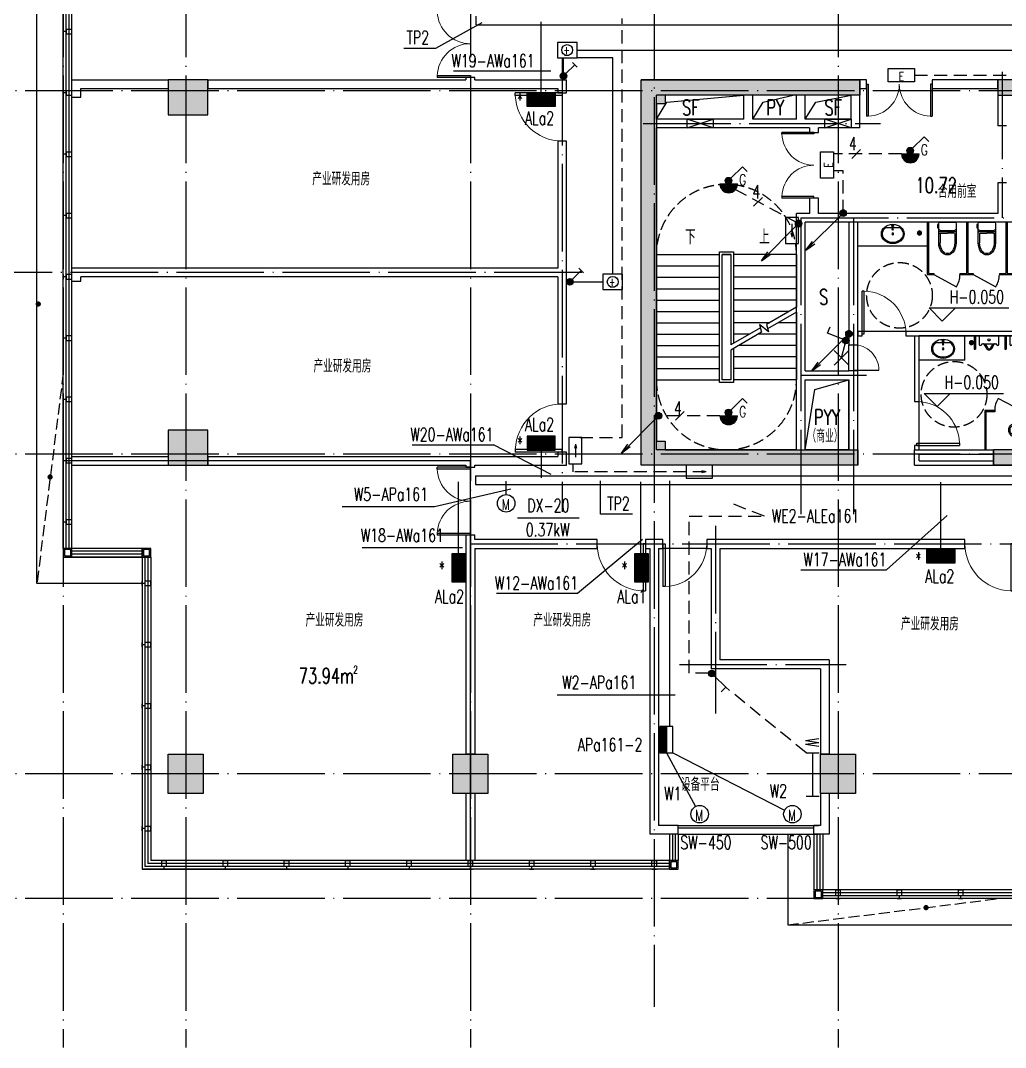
# Model space of a CAD drawing. Extents: x 1980812 to 2226895, y -554123 to 281606.
# Drawn here: x 1992891 to 2015392, y -117260 to -93809 of the extents above; entities that cross this region are included whole.
import ezdxf
from ezdxf.enums import TextEntityAlignment as Align

# ---------------------------------------------------------------- set-up
doc = ezdxf.new("R2010")
doc.units = 0
doc.header["$LTSCALE"] = 1000
doc.header["$MEASUREMENT"] = 0
for name, pattern in [('CONTINOUS', [0]), ('DASH', [0.35, 0.25, -0.1]), ('DOTE', [2.42, 2, -0.2, 0.02, -0.2]), ('DQXX', [4.5, 3, -1.5])]:
    doc.linetypes.add(name, pattern=pattern)
for name, color, linetype in [('$TD_AUDIT_GENERATED_(158)', 8, 'Continuous'), ('$TD_AUDIT_GENERATED_(1F3)', 7, 'Continuous'), ('$TD_AUDIT_GENERATED_(210)', 8, 'Continuous'), ('$TD_AUDIT_GENERATED_(24E)', 8, 'Continuous'), ('$TD_AUDIT_GENERATED_(2762)', 8, 'Continuous'), ('$TD_AUDIT_GENERATED_(276D)', 8, 'Continuous'), ('$TD_AUDIT_GENERATED_(356C)', 8, 'Continuous'), ('$TD_AUDIT_GENERATED_(517)', 8, 'CONTINOUS'), ('$TD_AUDIT_GENERATED_(54A)', 8, 'Continuous'), ('$TD_AUDIT_GENERATED_(FFA)', 8, 'Continuous'), ('1', 1, 'Continuous'), ('A-FLOR-PFIX', 8, 'Continuous'), ('A-FLOR-TPTN', 8, 'Continuous'), ('COLU', 8, 'Continuous'), ('COLU_HATCH', 8, 'Continuous'), ('CURTWALL', 8, 'Continuous'), ('DIM_ELEV', 8, 'Continuous'), ('DIM_SYMB', 8, 'Continuous'), ('dote', 8, 'DOTE'), ('DQ1', 1, 'Continuous'), ('DQ2', 2, 'Continuous'), ('DQ7', 7, 'Continuous'), ('DQK1', 1, 'Continuous'), ('DQK7', 7, 'Continuous'), ('DQqj', 1, 'Continuous'), ('DQX', 2, 'DQXX'), ('LINE', 8, 'Continuous'), ('PUB_TEXT', 8, 'Continuous'), ('STAIR', 8, 'Continuous'), ('WALL', 7, 'Continuous'), ('WINDOW', 8, 'Continuous')]:
    doc.layers.add(name, color=color, linetype=linetype)
doc.styles.add('_TCH_DIM', font='SIMPLEX', dxfattribs={"bigfont": 'GBCBIG'})
doc.styles.add('D8', font='txtw.shx', dxfattribs={"width": 0.7, "bigfont": 'hztxtw.shx'})
doc.styles.add('HZF', font='ROMANS2', dxfattribs={"width": 0.7, "bigfont": 'HZDF2'})
doc.styles.add('HZTXTW', font='txtw.shx', dxfattribs={"width": 0.6, "bigfont": 'hztxtw.shx'})

# ---------------------------------------------------------------- blocks, each defined once
blk = doc.blocks.new('$TD_AUDIT_GENERATED_(9F)')
at = {"layer": 'dote'}
for p, q in [((-2800, 30469), (-2800, -6248)), ((0, 30469), (0, -6248)), ((6500, 30469), (6500, -6248)), ((14900, 30469), (14900, -6248)), ((10700, 29972), (10700, -5320)), ((56413, 15600), (-8454, 15600)), ((9046, 11450), (-6998, 11450)), ((56413, 7300), (-8454, 7300)), ((56413, 0), (-8454, 0)), ((56413, -2850), (-8454, -2850))]:
    blk.add_line(p, q, dxfattribs=at)
blk = doc.blocks.new('$DorLib2D$00000002')
for p, q in [((-0.5, 0), (-0.5, 0.4875)), ((-0.475, 0.4875), (-0.5, 0.4875)), ((-0.475, 0), (-0.475, 0.4875)), ((0.475, 0), (0.475, 0.4875)), ((0.475, 0.4875), (0.5, 0.4875)), ((0.5, 0), (0.5, 0.4875)), ((-0.5, 0), (-0.475, 0)), ((0.5, 0), (0.475, 0))]:
    blk.add_line(p, q)
at = {"lineweight": 13}
for centre, start, end in [((-0.4875, 0), 0, 88.53072), ((0.4875, 0), 91.46928, 180)]:
    blk.add_arc(centre, 0.4875, start, end, dxfattribs=at)
blk = doc.blocks.new('$DorLib2D$00000001')
for p, q in [((0.45, 0.975), (0.5, 0.975)), ((0.45, 0), (0.45, 0.975)), ((0.5, 0), (0.5, 0.975)), ((0.5, 0), (0.45, 0))]:
    blk.add_line(p, q)
at = {"lineweight": 13}
blk.add_arc((0.475, 0), 0.975, 91.4693, 180, dxfattribs=at)
blk = doc.blocks.new('A$C4923384A')
at = {"layer": '$TD_AUDIT_GENERATED_(158)', "color": 2}
for p, q in [((-3400, -18950), (-3400, 3300)), ((-1000, -18950), (-3400, -18950)), ((13750, -24680), (13750, -26750)), ((13750, -25480), (13750, -26750)), ((13750, -26750), (49500, -26750))]:
    blk.add_line(p, q, dxfattribs=at)
at = {"layer": '$TD_AUDIT_GENERATED_(158)', "color": 2, "linetype": 'DASH'}
for p, q in [((-2800, -14150), (-3401, -18950)), ((13750, -26750), (18550, -26150))]:
    blk.add_line(p, q, dxfattribs=at)
at = {"layer": '$TD_AUDIT_GENERATED_(210)'}
for p, q in [((11250, -24480), (14450, -24480)), ((11250, -24530), (14350, -24530)), ((11250, -24680), (14450, -24680))]:
    blk.add_line(p, q, dxfattribs=at)
at = {"layer": 'CURTWALL'}
for p, q in [((-2800, -16150), (-2800, 2500)), ((-2733, -16150), (-2733, 2500)), ((-2667, -16150), (-2667, 2500)), ((-2600, -16150), (-2600, 2500)), ((-2800, -18150), (-2800, -16150)), ((-2733, -18150), (-2733, -16150)), ((-2667, -18150), (-2667, -16150)), ((-2600, -18150), (-2600, -16150)), ((-2800, -18150), (-2600, -18150)), ((-1000, -18150), (-2600, -18150)), ((-2600, -18350), (-2600, -18150)), ((-1000, -18217), (-2600, -18217)), ((-1000, -18283), (-2600, -18283)), ((-1000, -18350), (-1000, -18150)), ((-1000, -18350), (-2600, -18350)), ((-1000, -18350), (-1000, -25480)), ((-800, -18350), (-1000, -18350)), ((-933, -18350), (-933, -25413)), ((-867, -18350), (-867, -25347)), ((-800, -18350), (-800, -25280)), ((11050, -24680), (11050, -25280)), ((11250, -24680), (11050, -24680)), ((11117, -24680), (11117, -25280)), ((11183, -24680), (11183, -25280)), ((11250, -24680), (11250, -25280)), ((14350, -24680), (14350, -25950)), ((14550, -24680), (14350, -24680)), ((14417, -24680), (14417, -25950)), ((14483, -24680), (14483, -25950)), ((14550, -24680), (14550, -25950)), ((6500, -25280), (-800, -25280)), ((11050, -25280), (6500, -25280)), ((11050, -25480), (11050, -25280)), ((11250, -25280), (11050, -25280)), ((6500, -25480), (-1000, -25480)), ((6500, -25413), (-933, -25413)), ((6500, -25347), (-867, -25347)), ((11050, -25347), (6500, -25347)), ((11050, -25413), (6500, -25413)), ((11050, -25480), (6500, -25480)), ((14550, -25950), (14350, -25950)), ((19100, -25950), (14550, -25950)), ((14550, -26150), (14550, -25950)), ((19100, -26017), (14550, -26017)), ((19100, -26083), (14550, -26083)), ((19100, -26150), (14550, -26150))]:
    blk.add_line(p, q, dxfattribs=at)
for points in [[(-2600, -18150), (-2800, -18150), (-2800, -18350), (-2600, -18350)], [(-2630, -18180), (-2770, -18180), (-2770, -18320), (-2630, -18320)], [(-800, -18150), (-1000, -18150), (-1000, -18350), (-800, -18350)], [(-830, -18180), (-970, -18180), (-970, -18320), (-830, -18320)], [(11250, -25280), (11050, -25280), (11050, -25480), (11250, -25480)], [(11220, -25310), (11080, -25310), (11080, -25450), (11220, -25450)], [(14550, -25950), (14350, -25950), (14350, -26150), (14550, -26150)], [(14520, -25980), (14380, -25980), (14380, -26120), (14520, -26120)]]:
    blk.add_lwpolyline(points, close=True, dxfattribs=at)
at = {"layer": 'DIM_SYMB', "const_width": 60}
for points in [[(-3392, -12550, 1), (-3348, -12591, 1)], [(-3123, -16500, 1), (-3078, -16540, 1)], [(16925, -26329, 1), (16896, -26381, 1)]]:
    blk.add_lwpolyline(points, format="xyb", close=True, dxfattribs=at)
at = {"layer": 'dote'}
for p, q in [((8600, -6953), (8600, -17317)), ((12100, -17637), (12100, -21920)), ((6500, -18050), (53154, -18050)), ((11277, -20800), (15084, -20800))]:
    blk.add_line(p, q, dxfattribs=at)
at = {"layer": 'WALL'}
for p, q in [((-2600, -7850), (-2600, -7450)), ((-2600, -7450), (-400, -7450)), ((-400, -7450), (-400, -7650)), ((500, -7450), (6400, -7450)), ((500, -7450), (500, -7650)), ((6600, -7400), (6400, -7400)), ((6400, -7400), (6400, -7450)), ((6600, -7450), (6600, -7400)), ((6600, -7450), (8700, -7450)), ((8700, -7750), (8700, -7450)), ((-2400, -7850), (-2400, -7650)), ((-2400, -7650), (-400, -7650)), ((500, -7650), (6500, -7650)), ((6500, -7650), (8500, -7650)), ((8500, -7650), (8500, -7750)), ((-2600, -7850), (-2400, -7850)), ((8500, -7750), (8700, -7750)), ((8700, -8850), (8500, -8850)), ((8500, -8850), (8500, -11750)), ((8700, -11850), (8700, -8850)), ((8500, -11750), (-2600, -11750)), ((-2600, -12050), (-2600, -11750)), ((8500, -11950), (-2400, -11950)), ((-2400, -12050), (-2400, -11950)), ((8500, -11950), (8500, -14850)), ((8700, -14850), (8700, -11850)), ((-2600, -12050), (-2400, -12050)), ((8500, -14850), (8700, -14850)), ((-2600, -16050), (-400, -16050)), ((-400, -16050), (-400, -16250)), ((500, -16050), (6500, -16050)), ((500, -16050), (500, -16250)), ((6500, -16050), (8500, -16050)), ((8700, -15950), (8500, -15950)), ((8500, -15950), (8500, -16050)), ((8700, -16250), (8700, -15950)), ((-2600, -16250), (-400, -16250)), ((500, -16250), (6400, -16250)), ((6400, -16250), (6400, -16300)), ((6400, -16300), (6600, -16300)), ((6600, -16300), (6600, -16250)), ((6600, -16250), (8700, -16250)), ((6600, -17850), (6400, -17850)), ((6400, -17850), (6400, -18050)), ((6400, -18050), (6400, -22850)), ((6600, -17950), (6600, -17850)), ((9400, -17950), (6600, -17950)), ((9400, -18150), (9400, -17950)), ((10700, -17950), (10500, -17950)), ((10500, -17950), (10500, -18150)), ((10900, -17950), (10700, -17950)), ((10900, -18150), (10900, -17950)), ((12100, -17950), (11900, -17950)), ((11900, -17950), (11900, -18150)), ((17800, -17950), (12100, -17950)), ((17800, -18150), (17800, -17950)), ((6600, -18150), (9400, -18150)), ((6600, -18150), (6600, -22850)), ((10500, -18150), (10600, -18150)), ((10600, -18150), (10600, -24580)), ((10800, -18150), (10800, -24480)), ((10800, -18150), (10900, -18150)), ((11900, -18150), (12000, -18150)), ((12000, -18150), (12000, -20900)), ((12200, -18150), (12200, -20700)), ((12200, -18150), (17800, -18150)), ((14700, -20700), (12200, -20700)), ((14700, -20700), (14700, -22850)), ((14500, -20900), (12000, -20900)), ((14500, -20900), (14500, -22850)), ((6600, -22850), (6400, -22850)), ((14700, -22850), (14500, -22850)), ((6400, -23750), (6400, -25280)), ((6600, -23750), (6400, -23750)), ((6600, -23750), (6600, -25280)), ((14500, -23750), (14500, -24480)), ((14700, -23750), (14500, -23750)), ((14700, -23750), (14700, -24680)), ((10600, -24580), (10600, -24680)), ((11250, -24480), (10800, -24480)), ((11250, -24680), (11250, -24480)), ((14500, -24480), (14350, -24480)), ((14350, -24680), (14350, -24480)), ((10800, -24680), (10600, -24680)), ((11250, -24680), (10800, -24680)), ((10800, -24680), (10800, -24680)), ((14700, -24680), (14350, -24680))]:
    blk.add_line(p, q, dxfattribs=at)
at = {"layer": 'WINDOW'}
blk.add_line((11900, -18150), (10900, -18150), dxfattribs=at)
for name, p, xscale, yscale, zscale, rotation in [('$DorLib2D$00000002', (6500, -6625), -1550, 1550, -1550, 89.99999999921363), ('$DorLib2D$00000001', (8600, -8300), 1100, 1100, 1100, 89.9999999999876), ('$DorLib2D$00000001', (8600, -15400), -1100, 1100, -1100, 89.9999999999876), ('$DorLib2D$00000002', (6500, -17075), -1550, -1550, -1550, 270.0000000039178), ('$DorLib2D$00000001', (9950, -18050), -1100, 1100, -1100, 180.0000000001008), ('$DorLib2D$00000001', (11400, -18050), 1000, 1000, 1000, 180), ('$DorLib2D$00000001', (18350, -18050), -1100, 1100, -1100, 180.0000000000196)]:
    blk.add_blockref(name, p, dxfattribs=dict(at, xscale=xscale, yscale=yscale, zscale=zscale, rotation=rotation))
at = {"layer": '$TD_AUDIT_GENERATED_(1F3)', "style": 'HZF', "width": 0.7}
for s, height, p in [('2', 175, (3877, -20921)), ('73.94m', 350, (3211, -21059))]:
    blk.add_text(s, height=height, dxfattribs=at).set_placement(p, align=Align.MIDDLE_CENTER)
blk = doc.blocks.new('A$C312424F2')
at = {"layer": '$TD_AUDIT_GENERATED_(1F3)', "style": 'D8', "width": 0.7}
for s, p in [('\\M+5B2FA\\M+5D2B5\\M+5D1D0\\M+5B7A2\\M+5D3C3\\M+5B7BF', (3551, -9712)), ('\\M+5B2FA\\M+5D2B5\\M+5D1D0\\M+5B7A2\\M+5D3C3\\M+5B7BF', (3578, -13987)), ('\\M+5B2FA\\M+5D2B5\\M+5D1D0\\M+5B7A2\\M+5D3C3\\M+5B7BF', (3397, -19787)), ('\\M+5B2FA\\M+5D2B5\\M+5D1D0\\M+5B7A2\\M+5D3C3\\M+5B7BF', (8600, -19787)), ('\\M+5B2FA\\M+5D2B5\\M+5D1D0\\M+5B7A2\\M+5D3C3\\M+5B7BF', (17000, -19874)), ('\\M+5C9E8\\M+5B1B8\\M+5C6BD\\M+5CCA8', (11753, -23541))]:
    blk.add_text(s, height=300, rotation=0.0006, dxfattribs=at).set_placement(p, align=Align.MIDDLE_CENTER)
blk = doc.blocks.new('$TD_AUDIT_GENERATED_(2768)')
at = {"layer": '$TD_AUDIT_GENERATED_(276D)'}
blk.add_line((115028288, 22648046), (115028222, 22648046), dxfattribs=at)
for points in [[(115028222, 22648096), (115028225, 22648096), (115028225, 22647996), (115028222, 22647996)], [(115028288, 22648096), (115028422, 22648096), (115028422, 22647996), (115028288, 22647996)]]:
    blk.add_lwpolyline(points, close=True, dxfattribs=at)
blk = doc.blocks.new('$TD_AUDIT_GENERATED_(27E6)')
at = {"layer": 'WINDOW', "xscale": -1, "rotation": 180}
for p in [(-115031022, 22641696), (-115031022, 22640296), (-115031022, 22638896), (-115031022, 22637496), (-115031022, 22636096), (-115031022, 22634696), (-115031022, 22633296), (-115031022, 22631896), (-115031022, 22630496), (-115029222, 22629096), (-115029222, 22627696), (-115029222, 22626296), (-115029222, 22624896), (-115029222, 22623496)]:
    blk.add_blockref('$TD_AUDIT_GENERATED_(2768)', p, dxfattribs=at)
at = {"layer": 'WINDOW', "rotation": 90}
for p in [(22647546, -115053702), (22648946, -115053702), (22650346, -115053702), (22651746, -115053702), (22653146, -115053702), (22654546, -115053702), (22655946, -115053702), (22657346, -115053702), (22658746, -115053702), (22662946, -115054372), (22664346, -115054372), (22665746, -115054372)]:
    blk.add_blockref('$TD_AUDIT_GENERATED_(2768)', p, dxfattribs=at)
blk = doc.blocks.new('A-WC4')
for p, q in [((-200, 475), (-200, 40)), ((200, 40), (200, 475)), ((-228, 57), (-228, 130)), ((-228, 130), (-210, 130)), ((-210, 57), (-228, 57)), ((-210, 130), (-210, 115)), ((-210, 115), (-200, 115)), ((-210, 72), (-210, 115)), ((-200, 72), (-210, 72)), ((-210, 72), (-210, 57)), ((180, 220), (-180, 220)), ((-160, 190), (160, 190)), ((-160, 0), (160, 0))]:
    blk.add_line(p, q)
at = {"color": 251}
for p, q in [((-170, 270), (-170, 476)), ((170, 270), (170, 475)), ((-150, 250), (0, 250)), ((150, 250), (0, 250))]:
    blk.add_line(p, q, dxfattribs=at)
for centre, radius, start, end in [((0, 590), 160, 90, 143.2005), ((0, 590), 160, 36.7995, 90), ((189, 460), 389, 144.5404, 177.815), ((-189, 460), 389, 2.185, 35.4596), ((-180, 240), 20, 180, 270), ((180, 240), 20, 270, 0), ((-160, 150), 40, 90, 180), ((-160, 40), 40, 180, 270), ((160, 150), 40, 0, 90), ((160, 40), 40, 270, 0)]:
    blk.add_arc(centre, radius, start, end)
for centre, radius, start, end in [((0, 590), 130, 90, 143.0508), ((0, 590), 130, 36.9492, 90), ((189, 460), 359, 144.5982, 177.815), ((-189, 460), 359, 2.185, 35.4018), ((-150, 270), 20, 180, 270), ((150, 270), 20, 270, 0)]:
    blk.add_arc(centre, radius, start, end, dxfattribs=at)
blk = doc.blocks.new('A-UR2')
for p, q in [((-61, 284), (-116, 188)), ((116, 188), (61, 284)), ((-225, 190), (-225, 30)), ((-195, 0), (195, 0)), ((-168, 190), (-171, 199)), ((154, 180), (-154, 180)), ((171, 199), (168, 190)), ((225, 30), (225, 190))]:
    blk.add_line(p, q)
at = {"color": 252}
for p, q in [((-39, 272), (-91, 180)), ((91, 180), (39, 272))]:
    blk.add_line(p, q, dxfattribs=at)
blk.add_circle((0, 90), 25, dxfattribs=at)
for centre, radius, start, end in [((0, 250), 70, 29.4871, 150.5129), ((-198, 190), 27.5, 18.9246, 180), ((-195, 30), 30, 180, 270), ((-154, 195), 15, 198.9246, 270), ((-129, 195), 15, 270, 330.5129), ((129, 195), 15, 209.4871, 270), ((154, 195), 15, 270, 341.0754), ((198, 190), 27.5, 0, 161.0754), ((195, 30), 30, 270, 0)]:
    blk.add_arc(centre, radius, start, end)
blk.add_arc((0, 250), 45, 29.4871, 150.5129, dxfattribs=at)
blk = doc.blocks.new('A-SINK-4')
for p, q in [((-158, 126), (-13, 126)), ((-13, 78), (-13, 170)), ((13, 78), (-13, 78)), ((13, 170), (13, 78)), ((13, 126), (158, 126))]:
    blk.add_line(p, q)
blk.add_circle((0, 270), 20)
for centre, radius, start, end in [((0, 88), 19.5, 133.6408, 46.2627), ((0, 170), 13.5, 0, 180)]:
    blk.add_arc(centre, radius, start, end)
at = {"extrusion": (0, 0, -1)}
blk.add_ellipse((0, 270), major_axis=(260, 0), ratio=0.846154, dxfattribs=at)
blk.add_ellipse((0, 270), major_axis=(-235, 0), ratio=0.829787, start_param=2.310338, end_param=7.11444)
blk = doc.blocks.new('$TwtSys$00000141')
for p, q in [((-94, 8), (-10, 92)), ((-94, 8), (-10, 92)), ((-87, -35), (35, 87)), ((-87, -35), (35, 87)), ((-66, -66), (66, 66)), ((-66, -66), (66, 66)), ((-32, -87), (88, 33)), ((-32, -87), (88, 33)), ((11, -92), (92, -11)), ((11, -92), (92, -11))]:
    blk.add_line(p, q)
blk.add_circle((0, 0), 94)
blk.add_circle((0, 0), 94)
blk = doc.blocks.new('tbharthaergar')
at = {"layer": '$TD_AUDIT_GENERATED_(517)'}
blk.add_lwpolyline([(4750, -6300), (4974, -5742), (6050, -5600)], dxfattribs=at)
blk.add_lwpolyline([(4750, -5600), (6050, -5600), (6050, -6300), (4750, -6300)], close=True, dxfattribs=at)
at = {"layer": 'A-FLOR-PFIX'}
for p, q in [((2035, -3550), (458, -3550)), ((2900, -6150), (2900, -5600)), ((2900, -6150), (1850, -6150))]:
    blk.add_line(p, q, dxfattribs=at)
at = {"layer": 'A-FLOR-TPTN'}
for p, q in [((2965, -3000), (2965, -4170)), ((3835, -3000), (3835, -4170)), ((3865, -3000), (3865, -4170)), ((4735, -3000), (4735, -4541)), ((4765, -3000), (4765, -4541)), ((4735, -3604), (4735, -4541)), ((4765, -3604), (4765, -4541)), ((2185, -4170), (2185, -4200)), ((2185, -4200), (2705, -4475)), ((2785, -4170), (2785, -4200)), ((2785, -4170), (2935, -4170)), ((2965, -4170), (3085, -4170)), ((3085, -4170), (3085, -4200)), ((3085, -4200), (3605, -4475)), ((3685, -4170), (3835, -4170)), ((3685, -4170), (3685, -4200)), ((3685, -4200), (3985, -4200)), ((3865, -4170), (3985, -4170)), ((3985, -4170), (3985, -4200)), ((3985, -4200), (4505, -4475)), ((4585, -4170), (4735, -4170)), ((4585, -4170), (4585, -4200)), ((4585, -4200), (4735, -4200)), ((4750, -5346), (4352, -4661)), ((4765, -4541), (4735, -4541)), ((4735, -5346), (4735, -5500)), ((4765, -5346), (4735, -5346)), ((4765, -5346), (4765, -5500)), ((3110, -5600), (3110, -5900)), ((3140, -5600), (3140, -5900)), ((3810, -5600), (3810, -5900)), ((3840, -5600), (3840, -5900)), ((3110, -5900), (3140, -5900)), ((3810, -5900), (3840, -5900)), ((4750, -6400), (4322, -7192)), ((4180, -7300), (3660, -7025)), ((3350, -7300), (3350, -8200)), ((3580, -7300), (3350, -7300)), ((3380, -7330), (3380, -8200)), ((3580, -7330), (3380, -7330)), ((3580, -7300), (3580, -7330)), ((4650, -7300), (4180, -7300)), ((4180, -7300), (4180, -7330)), ((4650, -7330), (4180, -7330)), ((3380, -8200), (3350, -8200))]:
    blk.add_line(p, q, dxfattribs=at)
for points in [[(2035, -3000), (2035, -4200), (2185, -4200)], [(2065, -3000), (2065, -4170), (2185, -4170)], [(2935, -3000), (2935, -4170)], [(2785, -4200), (2965, -4200)], [(2935, -4200), (3085, -4200)]]:
    blk.add_lwpolyline(points, dxfattribs=at)
for centre, radius, start, end in [((2273, -4200), 512, 327.4617, 359.9502), ((3173, -4200), 512, 327.4617, 359.9502), ((4073, -4200), 512, 327.4617, 359.9502), ((4836, -5532), 997, 95.7943, 119.0455), ((4092, -7300), 512, 147.4617, 179.9502), ((4723, -6508), 792, 239.6591, 271.9796)]:
    blk.add_arc(centre, radius, start, end, dxfattribs=at)
at = {"layer": 'LINE', "linetype": 'DASH'}
for centre in [(1404, -4673), (2650, -6933)]:
    blk.add_circle(centre, 750, dxfattribs=at)
at = {"layer": 'WALL'}
for p, q in [((550, -5500), (450, -5500)), ((450, -5500), (450, -5600)), ((450, -5600), (550, -5600)), ((550, -5600), (550, -5500)), ((1850, -5500), (1550, -5500)), ((1550, -5500), (1550, -5600)), ((1550, -5600), (1750, -5600)), ((1750, -5600), (1750, -7100)), ((4750, -5500), (1850, -5500)), ((1850, -7100), (1850, -5600)), ((4650, -5600), (1850, -5600)), ((4650, -5600), (4650, -6400)), ((6150, -5500), (4750, -5500)), ((6150, -5600), (4750, -5600)), ((4750, -5600), (4750, -6300)), ((6150, -5600), (6150, -5500)), ((4750, -6300), (6150, -6300)), ((6150, -6300), (6150, -6400)), ((4650, -6400), (6150, -6400)), ((1750, -7100), (1850, -7100)), ((4650, -8200), (4650, -7300)), ((4650, -7300), (4750, -7300)), ((4750, -8200), (4750, -7300)), ((1850, -8100), (1750, -8100)), ((1750, -8100), (1750, -8200)), ((1750, -8200), (1850, -8200)), ((1850, -8200), (1850, -8100)), ((4650, -8200), (4750, -8200))]:
    blk.add_line(p, q, dxfattribs=at)
at = {"layer": 'WINDOW'}
for p, q in [((1550, -5500), (550, -5500)), ((1850, -8100), (1850, -7100))]:
    blk.add_line(p, q, dxfattribs=at)
at = {"layer": '$TD_AUDIT_GENERATED_(54A)', "xscale": 0.5, "yscale": -0.5, "zscale": 0.5, "rotation": 180.0000000027541}
for p in [(1861, -3250), (3049, -5755)]:
    blk.add_blockref('$TwtSys$00000141', p, dxfattribs=at)
at = {"layer": 'A-FLOR-PFIX', "xscale": -1, "rotation": 180}
for name, p in [('A-WC4', (2500, -3000)), ('A-WC4', (3400, -3000)), ('A-WC4', (4300, -3000)), ('A-WC4', (5450, -3000)), ('A-SINK-4', (1250, -3000)), ('A-SINK-4', (2400, -5623))]:
    blk.add_blockref(name, p, dxfattribs=at)
at = {"layer": 'A-FLOR-PFIX', "rotation": 180}
for p in [(3450, -5600), (4150, -5600)]:
    blk.add_blockref('A-UR2', p, dxfattribs=at)
at = {"layer": 'A-FLOR-PFIX', "extrusion": (0, 0, -1), "xscale": -1, "zscale": -1}
blk.add_blockref('A-WC4', (-5450, -8200), dxfattribs=at)
at = {"layer": 'A-FLOR-PFIX', "extrusion": (0, 0, -1), "zscale": -1, "rotation": 270}
blk.add_blockref('A-WC4', (-4650, -7750), dxfattribs=at)
at = {"layer": 'WINDOW', "yscale": -1000}
for p, xscale, zscale, rotation in [((1050, -5550), 1000, 1000, 180.0000000140501), ((1800, -7600), -1000, -1000, 90.00000001289553)]:
    blk.add_blockref('$DorLib2D$00000001', p, dxfattribs=dict(at, xscale=xscale, zscale=zscale, rotation=rotation))
blk = doc.blocks.new('$DorLib2D$00000003')
blk.add_line((0.47, 0), (0.47, 0.97))
at = {"lineweight": 13}
blk.add_arc((0.47, 0), 0.97, 90, 180, dxfattribs=at)
blk = doc.blocks.new('A$C1E3758D0')
at = {"layer": '$TD_AUDIT_GENERATED_(210)'}
for p, q in [((-9800, -750), (-9200, -550)), ((-9200, -750), (-9800, -550)), ((-6650, -750), (-6050, -550)), ((-6050, -750), (-6650, -550))]:
    blk.add_line(p, q, dxfattribs=at)
for points in [[(-10500, -550), (-10258, -162), (-8500, 0)], [(-8300, -550), (-8058, -162), (-7375, 0)], [(-7100, -550), (-6858, -162), (-6050, 0)], [(-7100, -8100), (-6877, -6726), (-6100, -6500)]]:
    blk.add_lwpolyline(points, dxfattribs=at)
for points in [[(-9800, -550), (-9200, -550), (-9200, -750), (-9800, -750)], [(-6650, -550), (-6050, -550), (-6050, -750), (-6650, -750)]]:
    blk.add_lwpolyline(points, close=True, dxfattribs=at)
at = {"layer": '$TD_AUDIT_GENERATED_(24E)'}
blk.add_lwpolyline([(-7100, -6500), (-6100, -6500), (-6100, -8100), (-7100, -8100)], close=True, dxfattribs=at)
at = {"layer": 'DIM_ELEV'}
for p, q in [((-3968, -5161), (-4268, -4861)), ((-4268, -4861), (-2450, -4861)), ((-3968, -5161), (-3668, -4861)), ((-4086, -7112), (-4386, -6812)), ((-4386, -6812), (-2568, -6812)), ((-4086, -7112), (-3786, -6812))]:
    blk.add_line(p, q, dxfattribs=at)
at = {"layer": 'DIM_SYMB'}
for points in [[(-9750, -3510, 0, 0, 0), (-9750, -7100, 0, 0, 0), (-8050, -7100, 0, 0, 0), (-8050, -5760, 80, 0, 0), (-8050, -5460, 0, 0, 0)], [(-8050, -3510, 0, 0, 0), (-8050, -4900, 80, 0, 0), (-8050, -5200, 0, 0, 0)]]:
    blk.add_lwpolyline(points, format="xyseb", dxfattribs=at)
at = {"layer": 'dote'}
for p, q in [((-2600, 535), (-2600, -2803)), ((-10800, -650), (-5378, -650)), ((-7200, -2800), (-7200, -9566)), ((-7200, -2800), (-200, -2800)), ((-6000, -2800), (-6000, -9566)), ((-5700, -6400), (-7200, -6400))]:
    blk.add_line(p, q, dxfattribs=at)
at = {"layer": 'STAIR'}
for p, q in [((-10500, -6500), (-10500, -3640)), ((-10500, -3640), (-9060, -3640)), ((-9060, -3580), (-8740, -3580)), ((-9060, -6560), (-9060, -3580)), ((-9000, -6500), (-9000, -3640)), ((-9000, -3640), (-8800, -3640)), ((-9000, -6500), (-9000, -3640)), ((-8800, -3640), (-9000, -3640)), ((-8800, -3640), (-8800, -5705)), ((-8800, -3640), (-8800, -5705)), ((-8740, -3580), (-8740, -5671)), ((-7300, -3640), (-8740, -3640)), ((-7300, -3640), (-7300, -4839)), ((-10500, -3900), (-9060, -3900)), ((-7300, -3900), (-8740, -3900)), ((-10500, -4160), (-9060, -4160)), ((-7300, -4160), (-8740, -4160)), ((-10500, -4420), (-9060, -4420)), ((-7300, -4420), (-8740, -4420)), ((-10500, -4680), (-9060, -4680)), ((-7300, -4680), (-8740, -4680)), ((-7300, -4839), (-7986, -5235)), ((-10500, -4940), (-9060, -4940)), ((-7475, -4940), (-8740, -4940)), ((-7300, -4955), (-7959, -5335)), ((-7300, -4955), (-7300, -6500)), ((-10500, -5200), (-9060, -5200)), ((-8124, -5315), (-8800, -5705)), ((-7925, -5200), (-8740, -5200)), ((-7939, -5407), (-8145, -5235)), ((-8145, -5235), (-8097, -5415)), ((-7986, -5235), (-7939, -5407)), ((-7300, -5200), (-7725, -5200)), ((-10500, -5460), (-9060, -5460)), ((-8097, -5415), (-8800, -5821)), ((-8375, -5460), (-8740, -5460)), ((-7300, -5460), (-8175, -5460)), ((-10500, -5720), (-9060, -5720)), ((-8800, -5821), (-8800, -6500)), ((-8800, -5821), (-8800, -6500)), ((-8740, -5786), (-8740, -6560)), ((-7300, -5720), (-8625, -5720)), ((-10500, -5980), (-9060, -5980)), ((-7300, -5980), (-8740, -5980)), ((-10500, -6240), (-9060, -6240)), ((-7300, -6240), (-8740, -6240)), ((-10500, -6500), (-9060, -6500)), ((-8740, -6560), (-9060, -6560)), ((-8800, -6500), (-9000, -6500)), ((-7300, -6500), (-8740, -6500))]:
    blk.add_line(p, q, dxfattribs=at)
at = {"layer": 'STAIR', "linetype": 'DASH'}
for centre, start, end in [((-8900, -3640), 0, 180), ((-8900, -6500), 180, 360)]:
    blk.add_arc(centre, 1600, start, end, dxfattribs=at)
at = {"layer": 'WALL'}
for p, q in [((-8400, 350), (-10850, 350)), ((-10850, -650), (-10850, 350)), ((-7200, 350), (-8400, 350)), ((-5850, 350), (-7200, 350)), ((-5850, -750), (-5850, 350)), ((-2700, 350), (-2700, -700)), ((-100, 350), (-2700, 350)), ((-8500, 0), (-10500, 0)), ((-10500, -550), (-10500, 0)), ((-8500, -550), (-8500, 0)), ((-7300, 0), (-8300, 0)), ((-8300, -550), (-8300, 0)), ((-7300, -550), (-7300, 0)), ((-7100, -550), (-7100, 0)), ((-6050, 0), (-7100, 0)), ((-6050, -550), (-6050, 0)), ((-10850, -8450), (-10850, -650)), ((-8500, -550), (-10500, -550)), ((-7300, -550), (-8300, -550)), ((-6900, -550), (-7100, -550)), ((-6050, -550), (-6900, -550)), ((-2500, -700), (-2700, -700)), ((-8400, -750), (-10500, -750)), ((-10500, -8100), (-10500, -750)), ((-7200, -750), (-8400, -750)), ((-7000, -750), (-7200, -750)), ((-7000, -750), (-7000, -850)), ((-7000, -850), (-6800, -850)), ((-5850, -750), (-6800, -750)), ((-6800, -850), (-6800, -750)), ((-2700, -2000), (-2700, -2700)), ((-2500, -2000), (-2700, -2000)), ((-6800, -2350), (-7000, -2350)), ((-7000, -2350), (-7000, -2700)), ((-6800, -2700), (-6800, -2350)), ((-7300, -6400), (-7300, -2700)), ((-7000, -2700), (-7300, -2700)), ((-2700, -2700), (-6800, -2700)), ((-7100, -6300), (-7100, -2900)), ((-6900, -2900), (-7100, -2900)), ((-2600, -2900), (-6900, -2900)), ((-6100, -2900), (-6100, -5700)), ((-5900, -2900), (-6100, -2900)), ((-5900, -5700), (-5900, -2900)), ((-200, -2900), (-2600, -2900)), ((-5800, -5400), (-5900, -5400)), ((-5900, -5400), (-5900, -5500)), ((-5900, -5500), (-5800, -5500)), ((-5800, -5500), (-5800, -5400)), ((-200, -5400), (-4800, -5400)), ((-4800, -5400), (-4800, -5500)), ((-4800, -5500), (-200, -5500)), ((-6100, -5700), (-5900, -5700)), ((-7100, -6300), (-6100, -6300)), ((-5900, -6300), (-6100, -6300)), ((-5900, -6400), (-5900, -6300)), ((-7300, -8100), (-7300, -6400)), ((-7100, -6500), (-6100, -6500)), ((-7100, -8100), (-7100, -6500)), ((-6100, -8100), (-6100, -6500)), ((-5900, -8100), (-5900, -6400)), ((-7300, -8100), (-10500, -8100)), ((-6100, -8100), (-7100, -8100)), ((-5900, -8100), (-5900, -8100)), ((-5900, -8450), (-5900, -8100)), ((-4600, -8100), (-2800, -8100)), ((-4600, -8450), (-4600, -8100)), ((-4500, -8200), (-2800, -8200)), ((-4500, -8350), (-4500, -8200)), ((-2800, -8100), (-2800, -8200)), ((-200, -8100), (-2800, -8100)), ((-2800, -8450), (-2800, -8100)), ((-4500, -8350), (-2800, -8350)), ((-7200, -8450), (-10850, -8450)), ((-6000, -8450), (-7200, -8450)), ((-5900, -8450), (-6000, -8450)), ((-4600, -8450), (-2800, -8450)), ((-100, -8450), (-2800, -8450))]:
    blk.add_line(p, q, dxfattribs=at)
at = {"layer": 'WINDOW'}
for p, q in [((-4800, -5400), (-5800, -5400)), ((-6100, -6300, 200), (-6100, -5700, 200)), ((-5900, -6300, 200), (-5900, -5700, 200))]:
    blk.add_line(p, q, dxfattribs=at)
at = {"layer": 'WALL'}
blk.add_blockref('tbharthaergar', (-6350, 100), dxfattribs=at)
at = {"layer": 'WINDOW'}
for name, p, xscale, yscale, zscale, rotation in [('$DorLib2D$00000002', (-6900, -1600), 1500, 1500, 1500, 90.00000000192348), ('$DorLib2D$00000001', (-5300, -5450), 1000, -1000, 1000, 180.0000000140488), ('$DorLib2D$00000003', (-6000, -6000), -600, -600, -600, 90.00000000361328)]:
    blk.add_blockref(name, p, dxfattribs=dict(at, xscale=xscale, yscale=yscale, zscale=zscale, rotation=rotation))
at = {"layer": '$TD_AUDIT_GENERATED_(1F3)'}
for s, height, style, width, p in [('SF', 350, 'HZF', 0.7, (-9713, -284)), ('PY', 350, 'HZF', 0.7, (-7782, -284)), ('SF', 350, 'HZF', 0.7, (-6460, -284)), ('10.72', 350, 'HZF', 0.7, (-4106, -2059)), ('\\M+5A3A8\\M+5C9CC\\M+5D2B5\\M+5A3A9', 300, 'HZTXTW', 0.5, (-6648, -7783))]:
    blk.add_text(s, height=height, dxfattribs=dict(at, style=style, width=width)).set_placement(p, align=Align.MIDDLE_CENTER)
at = {"layer": '$TD_AUDIT_GENERATED_(1F3)', "style": 'D8', "width": 0.7}
blk.add_text('\\M+5BACF\\M+5D3C3\\M+5C7B0\\M+5CAD2', height=300, rotation=0.0006, dxfattribs=at).set_placement((-3629, -2198), align=Align.MIDDLE_CENTER)
at = {"layer": '$TD_AUDIT_GENERATED_(356C)', "style": 'HZF', "width": 0.7}
for s, p in [('S', (-6677, -4610)), ('PYY', (-6601, -7356))]:
    blk.add_text(s, height=350, dxfattribs=at).set_placement(p, align=Align.MIDDLE_CENTER)
at = {"layer": 'PUB_TEXT', "style": '_TCH_DIM'}
for s, p in [('\\M+5C9CF', (-8154, -3405)), ('\\M+5CFC2', (-9845, -3405))]:
    blk.add_text(s, height=337.6, dxfattribs=at).set_placement(p)
at = {"layer": 'PUB_TEXT', "style": '_TCH_DIM', "width": 0.705882}
for p in [(-3800, -4756), (-3918, -6707)]:
    blk.add_text('H-0.050', height=297.5, dxfattribs=at).set_placement(p)
blk = doc.blocks.new('$TD_AUDIT_GENERATED_(3B77)')
at = {"layer": 'COLU_HATCH'}
h = blk.add_hatch(color=256, dxfattribs=at)
h.dxf.hatch_style = 1
h.paths.add_polyline_path([(500, 15850), (-400, 15850), (-400, 15050), (500, 15050)])
h = blk.add_hatch(color=256, dxfattribs=at)
h.dxf.hatch_style = 1
h.paths.add_polyline_path([(15400, 15850), (15400, 15500), (10950, 15500), (10950, 15300), (10750, 15300), (10750, 7600), (10950, 7600), (10950, 7400), (15350, 7400), (15350, 7050), (10400, 7050), (10400, 15850)])
h = blk.add_hatch(color=256, dxfattribs=at)
h.dxf.hatch_style = 1
h.paths.add_polyline_path([(18550, 15850), (23650, 15850), (23650, 14850), (23450, 14850), (23450, 15500), (18550, 15500)])
h = blk.add_hatch(color=256, dxfattribs=at)
h.dxf.hatch_style = 1
h.paths.add_polyline_path([(18450, 7050), (23650, 7050), (23650, 8050), (23450, 8050), (23450, 7400), (18450, 7400)])
h = blk.add_hatch(color=256, dxfattribs=at)
h.dxf.hatch_style = 1
h.paths.add_polyline_path([(500, 7850), (-400, 7850), (-400, 7050), (500, 7050)])
h = blk.add_hatch(color=256, dxfattribs=at)
h.dxf.hatch_style = 1
h.paths.add_polyline_path([(-400, 450), (400, 450), (400, -450), (-400, -450)])
h = blk.add_hatch(color=256, dxfattribs=at)
h.dxf.hatch_style = 1
h.paths.add_polyline_path([(6100, 450), (6900, 450), (6900, -450), (6100, -450)])
h = blk.add_hatch(color=256, dxfattribs=at)
h.dxf.hatch_style = 1
h.paths.add_polyline_path([(14500, 450), (15300, 450), (15300, -450), (14500, -450)])
at = {"layer": 'COLU'}
for points in [[(500, 15850), (-400, 15850), (-400, 15050), (500, 15050)], [(15400, 15850), (15400, 15500), (10950, 15500), (10950, 15300), (10750, 15300), (10750, 7600), (10950, 7600), (10950, 7400), (15350, 7400), (15350, 7050), (10400, 7050), (10400, 15850)], [(23650, 14850), (23650, 15850), (18550, 15850), (18550, 15500), (21050, 15500), (21050, 7400), (18450, 7400), (18450, 7050), (23650, 7050), (23650, 8050), (23450, 8050), (23450, 7400), (21250, 7400), (21250, 15500), (23450, 15500), (23450, 14850)], [(500, 7850), (-400, 7850), (-400, 7050), (500, 7050)], [(-400, 450), (400, 450), (400, -450), (-400, -450)], [(6100, 450), (6900, 450), (6900, -450), (6100, -450)], [(14500, 450), (15300, 450), (15300, -450), (14500, -450)]]:
    blk.add_lwpolyline(points, close=True, dxfattribs=at)
blk = doc.blocks.new('dd')
at = {"layer": 'DQK1', "color": 1}
for p, q in [((-200, 100), (200, 100)), ((-200, 92), (200, 92)), ((-196, 62), (196, 62)), ((-188, 32), (188, 32)), ((-174, 2), (174, 2)), ((-154, -28), (154, -28)), ((-122, -58), (122, -58)), ((-68, -88), (68, -88))]:
    blk.add_line(p, q, dxfattribs=at)
blk.add_arc((0, 100), 200, 180, 0, dxfattribs=at)
blk = doc.blocks.new('*X249')
at = {"color": 0}
for p, q in [((5315, 4110), (5515, 4110)), ((5320, 4140), (5510, 4140)), ((5320, 4080), (5510, 4080)), ((5335, 4170), (5495, 4170)), ((5371, 4200), (5459, 4200)), ((5335, 4050), (5495, 4050)), ((5372, 4020), (5459, 4020))]:
    blk.add_line(p, q, dxfattribs=at)
blk = doc.blocks.new('kg')
at = {"layer": 'DQK1'}
for p, q in [((53, 53), (318, 318)), ((318, 318), (424, 212))]:
    blk.add_line(p, q, dxfattribs=at)
blk.add_circle((0, 0), 75, dxfattribs=at)
at = {"layer": 'DQK1', "xscale": 0.75, "yscale": 0.75, "zscale": 0.75}
blk.add_blockref('*X249', (-4061, -3083), dxfattribs=at)
at = {"layer": 'DQK7', "style": 'D8', "width": 0.7}
blk.add_text('G', height=250, dxfattribs=at).set_placement((241, -107))
blk = doc.blocks.new('*X251')
at = {"color": 0}
for p, q in [((126, 2940), (274, 2940)), ((128, 2970), (272, 2970)), ((137, 2910), (263, 2910)), ((144, 3000), (256, 3000)), ((173, 2880), (227, 2880))]:
    blk.add_line(p, q, dxfattribs=at)
blk = doc.blocks.new('j')
at = {"layer": '1', "color": 7}
blk.add_line((850, 850), (850, 850), dxfattribs=at)
blk.add_line((850, 850), (850, 850), dxfattribs=at)
blk.add_line((850, 850), (850, 850), dxfattribs=at)
blk.add_line((850, 850), (850, 850), dxfattribs=at)
blk.add_line((850, 850), (850, 850), dxfattribs=at)
blk.add_line((850, 850), (850, 850), dxfattribs=at)
blk.add_line((850, 850), (850, 850), dxfattribs=at)
blk.add_line((850, 850), (850, 850), dxfattribs=at)
blk.add_line((850, 850), (850, 850), dxfattribs=at)
blk.add_line((850, 850), (850, 850), dxfattribs=at)
blk.add_line((850, 850), (850, 850), dxfattribs=at)
blk.add_line((850, 850), (850, 850), dxfattribs=at)
blk.add_line((850, 850), (850, 850), dxfattribs=at)
blk.add_line((850, 850), (850, 850), dxfattribs=at)
blk.add_line((850, 850), (850, 850), dxfattribs=at)
blk.add_line((850, 850), (850, 850), dxfattribs=at)
blk.add_line((850, 850), (850, 850), dxfattribs=at)
blk.add_line((850, 850), (850, 850), dxfattribs=at)
at = {"layer": 'DQK1'}
blk.add_circle((0, 0), 75, dxfattribs=at)
at = {"layer": 'DQK7'}
for p, q in [((0, 0), (850, 850)), ((850, 850), (647, 703)), ((850, 850), (703, 647))]:
    blk.add_line(p, q, dxfattribs=at)
at = {"layer": 'DQK1'}
blk.add_blockref('*X251', (-200, -2950), dxfattribs=at)
blk = doc.blocks.new('dyz')
at = {"layer": 'DQK1'}
for p, q in [((-300, 0), (300, 0)), ((-300, -300), (-300, 0)), ((300, 0), (300, -300)), ((300, -300), (-300, -300))]:
    blk.add_line(p, q, dxfattribs=at)
at = {"layer": 'DQK7'}
for q in [(-58, -127), (-58, -127), (150, -150), (-58, -173), (-58, -173)]:
    blk.add_line((-150, -150), q, dxfattribs=at)
blk = doc.blocks.new('P')
at = {"layer": 'DQK7'}
blk.add_line((-100, -100), (100, 100), dxfattribs=at)
blk = doc.blocks.new('4')
at = {"layer": 'DQK7', "linetype": 'ByBlock', "style": 'D8', "width": 0.7}
blk.add_text('4', height=300, dxfattribs=at).set_placement((-100, -193))
blk = doc.blocks.new('dyk')
at = {"layer": 'DQK1'}
for p, q in [((-300, 150), (300, 150)), ((-300, -150), (-300, 150)), ((300, 150), (300, -150)), ((300, -150), (-300, -150))]:
    blk.add_line(p, q, dxfattribs=at)
at = {"layer": 'DQK7', "style": 'D8', "width": 0.7}
blk.add_text('E', height=200, dxfattribs=at).set_placement((5, -31), align=Align.MIDDLE_CENTER)
blk = doc.blocks.new('dj')
at = {"layer": 'DQK1'}
blk.add_circle((0, 0), 200, dxfattribs=at)
at = {"layer": 'DQK7', "style": 'D8', "width": 0.7}
blk.add_text('M', height=250, dxfattribs=at).set_placement((-100, -150))
blk = doc.blocks.new('*X245')
at = {"color": 0}
for p, q in [((8700, 8370), (9500, 8370)), ((8700, 8340), (9500, 8340)), ((8700, 8310), (9500, 8310)), ((8700, 8280), (9500, 8280)), ((8700, 8250), (9500, 8250)), ((8700, 8220), (9500, 8220)), ((8700, 8190), (9500, 8190)), ((8700, 8160), (9500, 8160)), ((8700, 8130), (9500, 8130)), ((8700, 8100), (9500, 8100)), ((8700, 8070), (9500, 8070)), ((8700, 8040), (9500, 8040)), ((8700, 8010), (9500, 8010))]:
    blk.add_line(p, q, dxfattribs=at)
blk = doc.blocks.new('XM')
at = {"layer": '1'}
for p, q in [((320, 168), (-320, 168)), ((-320, 168), (-320, -152)), ((320, -152), (320, 168)), ((-320, -152), (320, -152))]:
    blk.add_line(p, q, dxfattribs=at)
at = {"layer": '1', "xscale": 0.8, "yscale": 0.8, "zscale": 0.8}
blk.add_blockref('*X245', (-7280, -6552), dxfattribs=at)
blk = doc.blocks.new('FP')
at = {"layer": 'DQK1'}
for p, q in [((-225, 175), (-225, -175)), ((225, 175), (-225, 175)), ((225, -175), (225, 175)), ((-225, -175), (225, -175))]:
    blk.add_line(p, q, dxfattribs=at)
blk.add_circle((0, 0), 125, dxfattribs=at)
at = {"layer": 'DQK7', "style": 'D8', "width": 0.7}
for s, p in [('+', (-83, -89)), ('-', (-80, -202))]:
    blk.add_text(s, height=180, dxfattribs=at).set_placement(p)
blk = doc.blocks.new('*X263')
at = {"color": 0, "linetype": 'Continuous'}
for p, q in [((28109, 10830), (28307, 10830)), ((28109, 10800), (28307, 10800)), ((28118, 10860), (28297, 10860)), ((28119, 10770), (28297, 10770)), ((28141, 10890), (28274, 10890)), ((28142, 10740), (28273, 10740))]:
    blk.add_line(p, q, dxfattribs=at)
blk = doc.blocks.new('KTA')
at = {"layer": 'DQK1'}
for p, q in [((53, 53), (256, 256)), ((203, 309), (309, 203))]:
    blk.add_line(p, q, dxfattribs=at)
blk.add_circle((0, 0), 75, dxfattribs=at)
at = {"layer": 'DQK1', "xscale": 0.75, "yscale": 0.75, "zscale": 0.75, "rotation": 180}
blk.add_blockref('*X263', (21156, 8112), dxfattribs=at)
blk = doc.blocks.new('*X257')
at = {"color": 0}
for p, q in [((5315, 4110), (5515, 4110)), ((5320, 4140), (5510, 4140)), ((5320, 4080), (5510, 4080)), ((5335, 4170), (5495, 4170)), ((5371, 4200), (5459, 4200)), ((5335, 4050), (5495, 4050)), ((5372, 4020), (5459, 4020))]:
    blk.add_line(p, q, dxfattribs=at)
blk = doc.blocks.new('k1')
at = {"layer": 'DQK1'}
for p, q in [((53, 53), (318, 318)), ((318, 318), (424, 212))]:
    blk.add_line(p, q, dxfattribs=at)
blk.add_circle((0, 0), 75, dxfattribs=at)
at = {"layer": 'DQK1', "xscale": 0.75, "yscale": 0.75, "zscale": 0.75}
blk.add_blockref('*X257', (-4061, -3083), dxfattribs=at)
blk = doc.blocks.new('DQZ')
at = {"layer": 'DQK1'}
for q in [(-170, 170), (-170, -170), (170, 170), (170, -170)]:
    blk.add_line((0, 0), q, dxfattribs=at)
at = {"layer": 'DQK1', "ltscale": 0.08}
blk.add_line((-170, -170), (170, -170), dxfattribs=at)
blk = doc.blocks.new('dy1')
at = {"layer": 'DQK1'}
for p, q in [((-500, -150), (-500, 150)), ((-500, 0), (500, 0)), ((500, 150), (500, -150))]:
    blk.add_line(p, q, dxfattribs=at)
blk = doc.blocks.new('DYW')
at = {"layer": 'DQ1', "ltscale": 0.1}
blk.add_blockref('dy1', (0, 0), dxfattribs=at)
at = {"layer": 'DQ7', "style": 'D8', "width": 0.7}
blk.add_text('W', height=300, dxfattribs=at).set_placement((-836, -160))
blk = doc.blocks.new('xl')
at = {"layer": 'DQK1'}
h = blk.add_hatch(dxfattribs=at)
h.set_pattern_fill('LINE', color=1, scale=8, style=0)
h.set_pattern_definition([(0, (-712.643, -443.37), (0, 25.4), [])])
h.paths.add_polyline_path([(300, -150), (300, 0), (-300, 0), (-300, -150)])
at = {"layer": 'DQK1', "color": 1}
for p, q in [((-300, 150), (300, 150)), ((-300, -150), (-300, 150)), ((300, 0), (-300, 0)), ((300, 150), (300, -150)), ((300, -150), (-300, -150))]:
    blk.add_line(p, q, dxfattribs=at)

msp = doc.modelspace()

# ---------------------------------------------------------------- linework, layer by layer
at = {"layer": '$TD_AUDIT_GENERATED_(FFA)'}
msp.add_lwpolyline([(2003166.5, -103862), (1993866.5, -103862), (1993866.5, -106062), (1995666.5, -106062), (1995666.5, -113192), (2003166.5, -113192)], close=True, dxfattribs=at)
at = {"layer": 'DQ2'}
for p, q in [((2004786.8, -95449.3), (2004786.8, -93838.6)), ((2005294.4, -94999.6), (2005294.4, -94659.1)), ((2005517.2, -99776.3), (2006194.7, -99776.3)), ((2011646.8, -101512, 200), (2011726.3, -101188.8)), ((2004786.8, -103620.9), (2004786.8, -104251.3)), ((2002898, -105983.9), (2002898, -104341.5)), ((2003985.5, -104635.6), (2003985.5, -104326.5)), ((2007065, -105983.9), (2007065, -104341.5)), ((2007720.3, -109932.9), (2007720.3, -104319.9)), ((2013914, -105877.2), (2013914, -104350.6)), ((2007645.2, -110532.9), (2008309.8, -111758.1)), ((2007795.2, -110532.9), (2010346.3, -111842.5))]:
    msp.add_line(p, q, dxfattribs=at)
for points in [[(2005604.1, -94484.1), (2020984.7, -94484.1), (2020984.7, -96584.4)], [(2006419.7, -99601.3), (2006419.7, -94659.1), (2005604.1, -94659.1)]]:
    msp.add_lwpolyline(points, dxfattribs=at)
at = {"layer": 'DQ7'}
for p, q in [((2002381.2, -94441.4), (2003440.5, -93851.5)), ((2001645.9, -94441.4), (2002381.2, -94441.4)), ((2002778.8, -94960.5), (2005001.7, -94960.5)), ((2001839.9, -103495.1), (2003693.7, -103495.1)), ((2005012.7, -104172.4), (2003693.7, -103495.1)), ((2006136.3, -105084.1), (2006136.3, -104317.8)), ((2002345.5, -104907.5), (2004088.5, -104502.5)), ((2000240.6, -104907.5), (2002345.5, -104907.5)), ((2004244.6, -105163.4), (2005652.8, -105163.4)), ((2006871.6, -105084.1), (2006136.3, -105084.1)), ((2012670.5, -106349.2), (2014056.5, -105115)), ((2005612.2, -106889.2), (2007099.5, -105655.1)), ((2000696.5, -105845.3), (2002987.4, -105845.3)), ((2010715.5, -106349.2), (2012670.5, -106349.2)), ((2003763.4, -106889.2), (2005612.2, -106889.2)), ((2005151, -109204), (2007842.9, -109204))]:
    msp.add_line(p, q, dxfattribs=at)
at = {"layer": 'DQqj', "ltscale": 0.15}
for p, q in [((2003299, -93905.6), (2003299, -93705.6)), ((2003299, -93905.6), (2022005.5, -93905.6)), ((2003287, -104205.6), (2022405.5, -104205.6)), ((2003287, -104205.6), (2003287, -104405.6)), ((2003287, -104405.6), (2020689.4, -104405.6))]:
    msp.add_line(p, q, dxfattribs=at)
at = {"layer": 'DQX', "ltscale": 0.1}
for p, q in [((2013016.5, -96855.6), (2011466.5, -96855.6)), ((2010666.5, -98447.5), (2009220.1, -97668.7)), ((2008866.5, -102835.6), (2007466.5, -102835.6)), ((2010835.3, -110528.4), (2009002.7, -109036))]:
    msp.add_line(p, q, dxfattribs=at)
for points in [[(2005667, -103330.4), (2006632.7, -103330.4), (2006632.7, -93762)], [(2013309.7, -95055.6), (2020695.2, -95055.6), (2020695.2, -93805.6)], [(2011684.5, -98205.6), (2011684.5, -97240.8), (2011466.5, -97240.8)], [(2008100.2, -104112), (2005517, -104112), (2005517, -103930.4)], [(2008610, -108709.1), (2008162.6, -108709.1), (2008162.6, -105127.4), (2009883.2, -105127.4), (2009171.5, -104851.6)]]:
    msp.add_lwpolyline(points, dxfattribs=at)
at = {"layer": 'WALL'}
for p, q in [((2012216.5, -95162), (2012066.5, -95162)), ((2012066.5, -95162), (2012066.5, -95362)), ((2012216.5, -95362), (2012216.5, -95162)), ((2015216.5, -95162), (2013716.5, -95162)), ((2013716.5, -95162), (2013716.5, -95362)), ((2015216.5, -95362), (2015216.5, -95162)), ((2012066.5, -95362), (2012216.5, -95362)), ((2013716.5, -95362), (2015216.5, -95362))]:
    msp.add_line(p, q, dxfattribs=at)

# ---------------------------------------------------------------- block references
at = {"layer": '$TD_AUDIT_GENERATED_(1F3)'}
msp.add_blockref('A$C312424F2', (1996666.5, -87712), dxfattribs=at)
at = {"layer": '$TD_AUDIT_GENERATED_(210)'}
msp.add_blockref('A$C4923384A', (1996666.5, -87712), dxfattribs=at)
at = {"layer": '$TD_AUDIT_GENERATED_(2762)'}
msp.add_blockref('$TD_AUDIT_GENERATED_(27E6)', (1996666.5, -87712), dxfattribs=at)
at = {"layer": 'COLU'}
msp.add_blockref('$TD_AUDIT_GENERATED_(3B77)', (1996666.5, -111012), dxfattribs=at)
at = {"layer": 'DQ1'}
for p in [(2005294.4, -95074.6), (2005442.2, -99776.3)]:
    msp.add_blockref('KTA', p, dxfattribs=at)
at = {"layer": 'DQ1', "ltscale": 0.05}
msp.add_blockref('dyk', (2013009.7, -95055.6), dxfattribs=at)
at = {"layer": 'DQ1', "ltscale": 0.08}
for p in [(2013216.5, -96780), (2009066.5, -97465), (2009066.5, -102760)]:
    msp.add_blockref('kg', p, dxfattribs=at)
at = {"layer": 'DQ1', "ltscale": 0.05}
for name, p, rotation in [('dyk', (2011316.5, -97110.6), 90), ('j', (2011684.5, -98205.6), 180), ('j', (2010666.5, -98447.5), 180), ('k1', (2011744.7, -101116.1), 112.6248850812112), ('j', (2011816.5, -100962), 180), ('j', (2007466.5, -102835.6), 179.9999084328487), ('k1', (2008684.5, -108717.8), 270)]:
    msp.add_blockref(name, p, dxfattribs=dict(at, rotation=rotation))
at = {"layer": 'DQ1', "ltscale": 0.15}
for name, p in [('dd', (2013216.5, -96955.6)), ('dd', (2009066.5, -97640.6)), ('dd', (2009066.5, -102935.6)), ('dj', (2003985.2, -104835.6)), ('dj', (2008405.2, -111933.9)), ('dj', (2010524.3, -111933.9))]:
    msp.add_blockref(name, p, dxfattribs=at)
at = {"layer": 'DQ1', "ltscale": 0.05, "xscale": -1}
for p, rotation in [((2010666.5, -98603.1), 270), ((2005416.5, -103630.4), 90)]:
    msp.add_blockref('dyz', p, dxfattribs=dict(at, rotation=rotation))
at = {"layer": 'DQ1', "ltscale": 0.08, "rotation": 89.99999999999999}
msp.add_blockref('DQZ', (2011646.8, -101512, 200), dxfattribs=at)
at = {"layer": 'DQ1', "ltscale": 0.05, "xscale": -1}
msp.add_blockref('dyz', (2008400.2, -103962), dxfattribs=at)
at = {"layer": 'DQ1', "rotation": 270}
msp.add_blockref('DYW', (2010985.3, -111028.4), dxfattribs=at)
at = {"layer": 'DQ2'}
for p in [(2005379.1, -94484.1), (2006419.7, -99776.3)]:
    msp.add_blockref('FP', p, dxfattribs=at)
at = {"layer": 'DQ2', "xscale": -1}
msp.add_blockref('XM', (2004786.8, -95617.3), dxfattribs=at)
at = {"layer": 'DQ2'}
for p, rotation in [((2004786.8, -103452.9), 180), ((2002914, -106303.9), 90), ((2007081, -106303.9), 90)]:
    msp.add_blockref('XM', p, dxfattribs=dict(at, rotation=rotation))
at = {"layer": 'DQ2', "xscale": -1}
for name, p, rotation in [('XM', (2013914, -106029.2), 180), ('xl', (2007645.2, -110232.9), 270)]:
    msp.add_blockref(name, p, dxfattribs=dict(at, rotation=rotation))
at = {"layer": 'DQ7', "ltscale": 0.05}
for name, p in [('4', (2011913.9, -96578.2)), ('P', (2011983.3, -96855.6)), ('4', (2009706.9, -97676.6)), ('P', (2009737.4, -97947.3)), ('4', (2007917, -102619.5)), ('P', (2007954.5, -102835.6))]:
    msp.add_blockref(name, p, dxfattribs=at)
at = {"layer": 'WALL'}
for name, p in [('$TD_AUDIT_GENERATED_(9F)', (1996666.5, -111012)), ('A$C1E3758D0', (2017916.5, -95512))]:
    msp.add_blockref(name, p, dxfattribs=at)
at = {"layer": 'WINDOW', "xscale": -1500, "yscale": 1500, "zscale": -1500, "rotation": 180.0000008652159}
msp.add_blockref('$DorLib2D$00000002', (2012966.5, -95262), dxfattribs=at)

# ---------------------------------------------------------------- texts
at = {"layer": '$TD_AUDIT_GENERATED_(1F3)', "style": 'D8', "width": 0.7}
msp.add_text('\\M+5C9E8\\M+5B1B8\\M+5C6BD\\M+5CCA8', height=300, rotation=0.00057, dxfattribs=at).set_placement((2008419.2, -111253.1), align=Align.MIDDLE_CENTER)
at = {"layer": 'DQ7', "style": 'D8', "width": 0.7}
for s, p in [('TP2', (2001966.7, -94195.2)), ('W19-AWa161', (2003683.4, -94726.9)), ('*', (2004300.7, -95611.3)), ('ALa2', (2004745.7, -96036.8)), ('ALa2', (2004745.7, -103033.4)), ('W20-AWa161', (2002744.5, -103261.6)), ('*', (2004300.7, -103458.9)), ('W5-APa161', (2001352.2, -104627)), ('DX-20', (2004949.2, -104882.9)), ('TP2', (2006550.8, -104837.9)), ('0.37kW', (2004932.1, -105437.4)), ('W18-AWa161', (2001611.5, -105564.8)), ('W17-AWa161', (2011721.3, -106115.6)), ('*', (2013401.6, -106102.4)), ('*', (2002518.4, -106316.1)), ('*', (2006685.4, -106316.1)), ('ALa2', (2013888.4, -106498.5)), ('W12-AWa161', (2004676.6, -106655.6)), ('ALa2', (2002688.4, -106961.2)), ('ALa1', (2006855.4, -106961.2)), ('W2-APa161', (2006110.3, -108923.5)), ('APa161-2', (2006359.1, -110345.5)), ('W1', (2007792.6, -111461.4)), ('W2', (2010202.3, -111401.7)), ('SW-450', (2008548.8, -112580)), ('SW-500', (2010379.9, -112580))]:
    msp.add_text(s, height=300, dxfattribs=at).set_placement(p, align=Align.MIDDLE)
msp.add_text('WE2-ALEa161', height=300, dxfattribs=at).set_placement((2010052, -105271.9))

doc.saveas('drawing.dxf')
